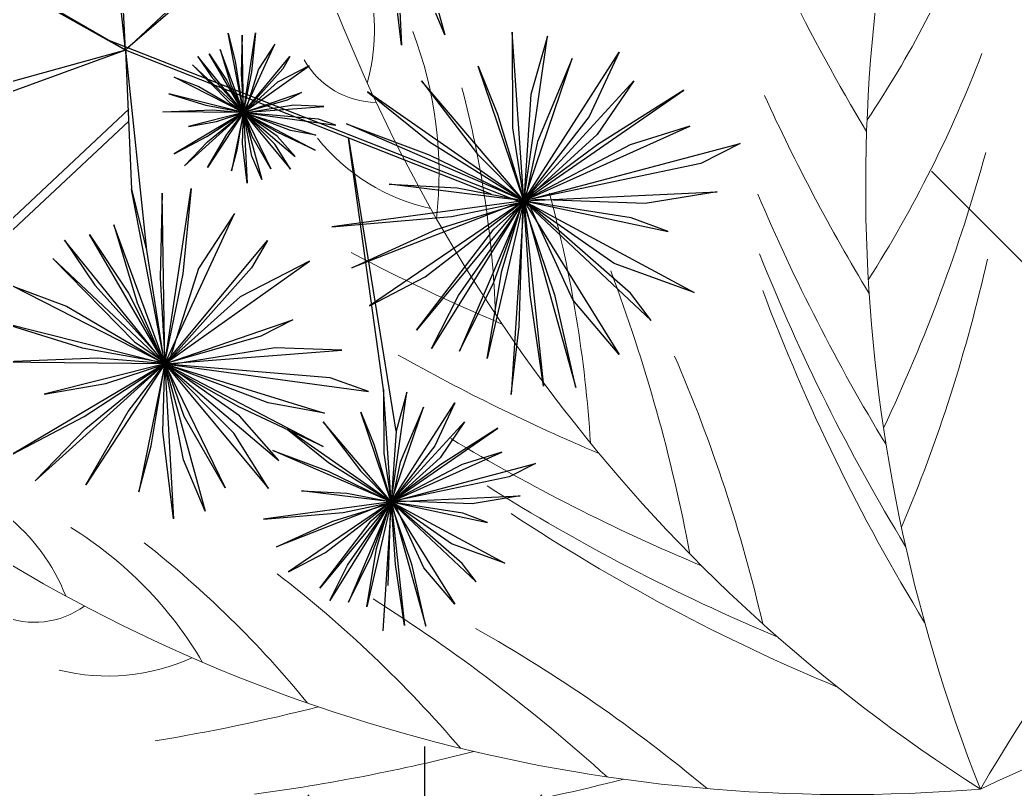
# Model space of a CAD drawing. Header units: inches. Extents: x 1559 to 2285, y -669 to 464.
# Drawn here: x 1974.92 to 1986.21, y 236.38 to 245.1 of the extents above; entities that cross this region are included whole.
import ezdxf

# ---------------------------------------------------------------- set-up
doc = ezdxf.new("R2010")
doc.units = ezdxf.units.IN
doc.header["$MEASUREMENT"] = 0

msp = doc.modelspace()

# ---------------------------------------------------------------- hatches: boundary and pattern name
at = {"true_color": 0x000000}
h = msp.add_hatch(dxfattribs=at)
h.set_pattern_fill('ANGLE', color=18, scale=150)
h.set_pattern_definition([(0, (-1655.02412111452, -1843.914797195747), (0, 41.25), [30, -11.25]), (90, (-1655.02412111452, -1843.914797195747), (-41.25, 2.525834023241416e-15), [30, -11.25])])
h.paths.add_polyline_path([(1933.362881141185, -160.3697992128091), (2052.362881141185, -160.3697992128091), (2052.362881141185, -154.3697992128091), (1968.362881141185, -154.3697992128091), (1968.362881141185, -103.3781863066815), (1962.362881141185, -103.3781863066815), (1962.362881141185, -154.3697992128091), (1939.362881141185, -154.3697992128091), (1939.362881141185, -103.3781863066815), (1968.362881141185, -103.3781863066815), (1968.362881141185, -100.3781863066815), (1969.23766337049, -100.3781863066815, 0.3899832787427712), (1933.362881141186, -67.37818630668153), (1933.362881141186, 63.63020078719092), (1927.362881141186, 63.63020078719094), (1927.362881141186, 8.630200787190915, -0.3856434331269968), (1866.658680298081, 63.63020078719092), (1860.362881141185, 63.63020078719094), (1860.362881141185, 37.63020078719089), (1860.362881141185, -32.36979921280908), (1718.362881141185, -32.36979921280908), (1718.362881141185, -52.29761831783071), (1680.362881141185, -52.29761831783073), (1680.362881141185, -85.36979921280908), (1678.362881141185, -85.36979921280907), (1678.362881141185, -149.3697992128091), (1680.362881141185, -149.3697992128091), (1680.362881141185, -221.800579831156, -0.3728246932726983), (1716.362881141185, -263.3697992128091), (1680.362881141185, -263.3697992128091), (1680.362881141185, -265.3697992128091), (1830.362881141185, -265.3697992128091, 0.3934264603515364), (1869.362881141185, -307.2625193441159), (1869.362881141185, -265.3697992128091), (1881.362881141185, -265.3697992128091), (1881.362881141185, -307.2625193441159, 0.3934264603515364), (1920.362881141185, -265.3697992128091), (1933.362881141185, -265.3697992128091), (2052.362881141185, -265.3697992128091), (2052.362881141185, -262.3697992128091), (2022.362881141185, -262.3697992128091, -0.3659773818630436), (2052.362881141185, -226.8733205142114), (2052.362881141185, -224.976939490376), (2029.417564809624, -224.976939490376), (2029.417564809624, -181.4131369252664), (1933.362881141185, -181.4131369252664)])
h.paths.add_polyline_path([(1833.632715473581, -234.0367107187667), (1826.668792296578, -234.0367107187667), (1826.668792296578, -262.072468116284, -0.4142243799715586), (1824.937586565112, -263.8037377883315), (1819.743969366121, -263.8037377883315, -0.4142027448470122), (1818.012763634524, -262.0725959952778), (1818.01276363413, -262.0725320556846, -0.4142135623730951), (1816.281557901483, -263.8037377883315), (1789.447981754362, -263.8037377883315, -0.4142120619780711), (1787.71677602088, -262.0725409249418, -0.4142150629149533), (1785.985570288256, -263.8037555268459), (1759.151994141135, -263.8037555268459, -0.4142135625106859), (1757.420788407675, -262.0725497941989, -0.4142135623730951), (1755.689582675028, -263.8037555268459), (1728.856006527908, -263.8037555268459, -0.4142135623773987), (1727.124800795235, -262.0725497941989), (1727.124800794448, -262.0725320556674, -0.4142135623759922), (1725.393595061801, -263.8037377883314), (1720.199977864384, -263.8037377883314, -0.4142135623953105), (1718.468772131606, -262.0725320556845), (1718.468772131316, -234.0367107187667), (1712.248988074196, -234.0367107187667), (1712.248988074196, -216.3041604169202), (1683.047169659631, -216.3041604166148, -0.4142073167520004), (1681.705060827774, -214.962080203489), (1681.705060827774, -210.9357537073064, -0.4142198081550507), (1683.047169659631, -209.5936162554967, -0.4142073167520004), (1681.705060827774, -208.2515360423708), (1681.705060827774, -186.1906994427532, -0.4142198081550499), (1683.047169659631, -184.8485619909435, -0.4142073167520011), (1681.705060827774, -183.5064817778176), (1681.705060827774, -161.4456451769794, -0.4142089909240418), (1683.047120093056, -160.1035077266957), (1683.047169659631, -160.1035077263903, -0.4142073167520006), (1681.705060827774, -158.7614275132645), (1681.705060827774, -154.7351010170819, -0.4142198080217719), (1683.047169659631, -153.3929635658829), (1712.248988074196, -153.3929635655809), (1712.248988074196, -144.0272520969083), (1833.632715473581, -144.0272520969083)], flags=16)
h.paths.add_polyline_path([(1899.249142759642, -134.659146953751, -0.4142198080217726), (1900.591251591499, -133.317009502552), (1900.591219982843, -133.3170095015691, -0.4142004186558744), (1899.249142759642, -131.9749292891508), (1899.249142759642, -109.9140926891978, -0.4142198080217727), (1900.591251591499, -108.5719552379988), (1901.93336042398, -108.5719552373881, -0.4142135623759933), (1900.591251591805, -107.2298464052257), (1900.591251591805, -103.2035199091449, -0.4142135623953081), (1901.933360423967, -101.8614110768807), (1931.45975473153, -101.8614110768807, -0.4142073168267023), (1932.801863563402, -103.2034912903349), (1932.801863563402, -107.2298177865175, -0.4142198080833843), (1931.459754731544, -108.5719552379988, -0.4142073166788072), (1932.801863563402, -109.9140354507893), (1932.801863563402, -131.9748720507422, -0.4142198081550499), (1931.459754731544, -133.317009502552, -0.4142073167520011), (1932.801863563402, -134.6590897156778), (1932.801863563402, -156.7199263165161, -0.4142089909266808), (1931.459804298108, -158.0620637667998), (1931.459754731544, -158.0620637671051, -0.4142073167520006), (1932.801863563402, -159.404143980231), (1932.801863563402, -163.4304704764135, -0.4142198080217722), (1931.459754731544, -164.7726079276126), (1901.933360423981, -164.7726079276126, -0.4142135623761251), (1900.591251591805, -163.4304990954501), (1900.591251591805, -159.4041725993693, -0.4142135623953082), (1901.933360423967, -158.0620637671051), (1900.591301157757, -158.0620637667998, -0.4142181336944553), (1899.249142759642, -156.7199835549246)], flags=16)
h.paths.add_polyline_path([(1809.977211723301, -167.6827558471887), (1809.977211723301, -210.3812069684864), (1735.904491824476, -210.3812069684864), (1735.904491824476, -167.6827558471887)], flags=0)
h.paths.add_polyline_path([(1801.37524208616, -176.2847254843291), (1801.37524208616, -201.7792373313459), (1744.506461461617, -201.7792373313459), (1744.506461461617, -176.2847254843291)], flags=0)
h.paths.add_polyline_path([(1810.146812920405, -125.4191026335965), (1805.978378249924, -125.4191026335965), (1805.978378249924, -126.252789567723), (1795.55729157357, -126.252789567723), (1795.55729157357, -125.4191026335965), (1791.388856902938, -125.4191026335965), (1791.388856902938, -122.9180418312928), (1795.55729157357, -122.9180418312928), (1795.55729157357, -121.2506679630398), (1791.388856902938, -121.2506679630397), (1791.388856902938, -102.4927119456482), (1786.478719704571, -102.4927119456482), (1786.478719704571, -121.2506679630398), (1782.31028503409, -121.2506679630398), (1782.31028503409, -122.9180418312928), (1786.478719704571, -122.9180418312928), (1786.478719704571, -125.4191026335965), (1782.31028503409, -125.4191026335965), (1782.31028503409, -126.252789567723), (1771.889198357736, -126.252789567723), (1771.889198357736, -125.4191026335965), (1767.629131099701, -125.4191026335965), (1767.62642787471, -122.9180418312928), (1771.889198357736, -122.9180418312928), (1771.889198357736, -121.2506679630398), (1767.62642787471, -121.2506679630398), (1767.629131099701, -102.4927119456482), (1762.373040517853, -102.4927119456482), (1762.373040517853, -121.2506679630398), (1758.204605847372, -121.2506679630398), (1758.204605847372, -122.9180418312928), (1762.373040517853, -122.9180418312928), (1762.373040517853, -125.4191026335965), (1758.204605847372, -125.4191026335965), (1758.204605847372, -126.252789567723), (1747.783519171018, -126.252789567723), (1747.783519171018, -125.4191026335965), (1743.615084500538, -125.4191026335965), (1743.615084500538, -122.9180418312928), (1747.783519171018, -122.9180418312928), (1747.783519171018, -121.2506679630397), (1743.615084500538, -121.2506679630398), (1743.615084500538, -102.4927119456482), (1740.027217953311, -102.4927119456482), (1740.027217953311, -93.11373393691446), (1721.269261935843, -93.11373393691446), (1721.269261935843, -88.94529926635772), (1719.60188806759, -88.94529926635772), (1719.60188806759, -93.11373393691446), (1717.100827265363, -93.11373393691446), (1717.100827265363, -88.94529926635772), (1716.267140331236, -88.94529926635772), (1716.267140331236, -78.52421259000376), (1717.100827265363, -78.52421259000376), (1717.100827265363, -74.35577791944704), (1719.60188806759, -74.35577791944704), (1719.60188806759, -78.52421259000377), (1721.269261935843, -78.52421259000377), (1721.269261935843, -74.35577791944704), (1740.027217953311, -74.35577791944702), (1740.027217953311, -64.97679991071332), (1743.615084500538, -64.97679991071332), (1743.615084500538, -46.21884389332176), (1747.783519171018, -46.21884389332175), (1747.783519171018, -44.5514700250687), (1743.615084500538, -44.5514700250687), (1743.615084500538, -42.05040922276498), (1747.783519171018, -42.05040922276498), (1747.783519171018, -41.21672228863849), (1758.204605847372, -41.21672228863848), (1758.204605847372, -42.050409222765), (1762.373040517853, -42.050409222765), (1762.373040517853, -44.55147002506871), (1758.204605847372, -44.5514700250687), (1758.204605847372, -46.21884389332173), (1762.373040517853, -46.21884389332175), (1762.373040517853, -64.97679991071334), (1767.62642787471, -64.97679991071334), (1767.629131099701, -46.21884389332173), (1771.889198357736, -46.21884389332173), (1771.889198357736, -44.5514700250687), (1767.62642787471, -44.5514700250687), (1767.629131099701, -42.050409222765), (1771.889198357736, -42.050409222765), (1771.889198357736, -41.21672228863848), (1782.31028503409, -41.21672228863851), (1782.31028503409, -42.05040922276498), (1786.478719704571, -42.050409222765), (1786.478719704571, -44.55147002506871), (1782.31028503409, -44.55147002506871), (1782.31028503409, -46.21884389332175), (1786.478719704571, -46.21884389332176), (1786.478719704571, -64.97679991071334), (1791.388856902938, -64.97679991071332), (1791.388856902938, -46.21884389332176), (1795.55729157357, -46.21884389332178), (1795.55729157357, -44.5514700250687), (1791.388856902938, -44.55147002506872), (1791.388856902938, -42.050409222765), (1795.55729157357, -42.050409222765), (1795.55729157357, -41.21672228863848), (1805.978378249924, -41.21672228863848), (1805.978378249924, -42.050409222765), (1810.146812920405, -42.05040922276498), (1810.146812920405, -44.5514700250687), (1805.978378249924, -44.5514700250687), (1805.978378249924, -46.21884389332176), (1810.146812920405, -46.21884389332173), (1810.146812920405, -64.97679991071335), (1815.059042023029, -64.97679991071334), (1815.059042023029, -74.35577791944704), (1833.816998040496, -74.35577791944705), (1833.816998040496, -78.52421259000376), (1835.484371908598, -78.52421259000377), (1835.484371908598, -74.35577791944704), (1837.985432710977, -74.35577791944704), (1837.985432710977, -78.52421259000377), (1838.819119645104, -78.52421259000378), (1838.819119645104, -88.94529926635772), (1837.985432710977, -88.94529926635772), (1837.985432710977, -93.11373393691446), (1835.484371908598, -93.11373393691446), (1835.484371908598, -88.94529926635772), (1833.816998040496, -88.94529926635772), (1833.816998040496, -93.11373393691447), (1815.059042023029, -93.11373393691444), (1815.059042023029, -102.4927119456482), (1810.146812920405, -102.4927119456482), (1810.146812920405, -121.2506679630398), (1805.978378249924, -121.2506679630398), (1805.978378249924, -122.9180418312928), (1810.146812920405, -122.9180418312928)], flags=16)
h.paths.add_polyline_path([(1793.761158327143, -183.8988092433465), (1793.761158327143, -194.1651535723286), (1752.120545220634, -194.1651535723286), (1752.120545220634, -183.8988092433465)], flags=0)
h.paths.add_polyline_path([(1785.985570288256, -220.5236122110619), (1759.151994141135, -220.5236122110619, 0.4142135623773939), (1757.420788408463, -222.2548179437088), (1757.420788408463, -253.9935897084953, -0.4142073186708097), (1759.151957236356, -252.2623839762589), (1785.985533383502, -252.2623839762589, -0.414219806100049), (1787.716776020902, -253.9935897085124), (1787.716776020902, -222.2548179437303, 0.4142135623767316)], flags=0)
h.paths.add_polyline_path([(1924.637788325548, -250.437667186663), (1944.120143585722, -250.437667186663), (1944.120143585722, -264.0986732663878), (1924.637788325548, -264.0986732663878)], flags=16)
h.paths.add_polyline_path([(1937.789094271733, -256.7217799199861, -1), (1929.669167954113, -256.7217799199861, -1)], flags=0)
h.paths.add_polyline_path([(1949.822223385298, -238.0065871095616), (1978.915124594467, -238.0065871095616), (1978.915124594467, -264.4401151906059), (1949.822223385287, -264.4401151905767)], flags=16)
h.paths.add_polyline_path([(1980.507722272538, -242.2426448664337), (2017.353727980168, -242.2426448664337), (2017.353727980168, -264.4401151906059), (1980.507722272538, -264.4401151906059)], flags=16)
h.paths.add_polyline_path([(1982.507722272538, -244.2426448664337), (2015.353727980168, -244.2426448664337), (2015.353727980168, -262.4401151906059), (1982.507722272538, -262.4401151906059)], flags=0)
h.paths.add_polyline_path([(1715.257781631534, -186.190642204687), (1715.257781631534, -208.2514788042557, -0.4142198080309196), (1713.915672799676, -209.5936162554967), (1688.415604988282, -209.5936162557489), (1688.415604988282, -184.8485619912489), (1713.915672799676, -184.8485619915542, -0.4142073167535255)], flags=0)
h.paths.add_polyline_path([(2100.362881141185, 63.63020078719089), (1997.362881141186, 63.63020078719097), (1997.362881141186, 65.63020078719092), (1946.362881141185, 65.63020078719092), (1946.362881141185, 63.63020078719092), (1939.362881141185, 63.63020078719094), (1939.362881141185, 60.42343894398437), (1960.84480063909, 60.42343894398437), (1960.84480063909, -61.83922265318323), (1939.362881141185, -61.83922265318327), (1939.362881141185, -67.8817076080838, -0.3425020075252717), (1969.23766337049, -100.3781863066815), (1971.362881141185, -100.3781863066815), (1971.362881141185, -130.2278094198801, 0.3567614236843903), (1998.21334599887, -103.3697992128091), (2058.362881141185, -103.3697992128091), (2059.362881141185, -103.3697992128091), (2059.362881141185, -105.3697992128091), (2079.353137630445, -105.3697992128091), (2099.362881141185, -105.3697992128091), (2099.362881141185, -103.3697992128091), (2100.362881141185, -103.3697992128091), (2100.362881141185, -93.70672100601665), (2073.270251478315, -93.7038378149412), (2073.273193750878, -66.0560378852723), (2064.857254382186, -66.05514226297977), (2064.857254382186, -79.9296702664301), (1970.778765064785, -79.92967026643008), (1970.778765064785, 21.40352907693568), (2064.857254382186, 21.40352907693568), (2064.857254382186, 8.593918439397243), (2073.282020567762, 8.593021877801533), (2073.284962839923, 36.24082180747038), (2100.362881141185, 36.23794018197447)])
h.paths.add_polyline_path([(2093.766377404738, 48.20942247166749, -1), (2079.50507173328, 48.20942247166749, -1)], flags=16)
h.paths.add_polyline_path([(2100.362881141185, -109.3697992128091), (2099.362881141185, -109.3697992128091), (2099.362881141185, -107.3697992128091), (2099.158650396052, -107.3697992128091), (2059.362881141185, -107.3697992128091), (2059.362881141185, -109.3697992128091), (2058.362881141185, -109.3697992128091), (2058.362881141185, -115.3697992128091), (2056.362881141185, -115.3697992128091), (2056.362881141185, -148.3697992128091), (2058.362881141185, -148.3697992128091), (2058.362881141185, -226.3697992128091, 0.4142135623730951), (2022.362881141185, -262.3697992128091), (2052.362881141185, -262.3697992128091), (2058.362881141185, -262.3697992128091), (2058.362881141185, -265.3697992128091), (2059.362881141185, -265.3697992128091), (2059.362881141185, -267.3697992128091), (2099.362881141185, -267.3697992128091), (2099.362881141185, -265.3697992128091), (2100.362881141185, -265.3697992128091)])
h.paths.add_polyline_path([(1872.362881141185, -307.3697992128091, -0.4142135623731062), (1830.362881141185, -265.3697992128075), (1830.362881141185, -271.3697992128091), (1825.479953740808, -271.3697992128091), (1825.479953740808, -296.1811279644018), (1800.298339692588, -296.1811279644018), (1800.298339692588, -308.8284743566737), (1816.150131699688, -308.8284743566737), (1816.150131699688, -413.1801133976678), (1702.220218928415, -413.1801133976678), (1702.220218928415, -308.8284743566737), (1716.608412367197, -308.8284743566737), (1716.608412367197, -296.1811279644018), (1691.465376737888, -296.1811279644018), (1691.465376737888, -271.3697992128091), (1680.362881141185, -271.3697992128091), (1680.362881141185, -331.3697992128091), (1678.362881141185, -331.3697992128091), (1678.362881141185, -395.3697992128091), (1680.362881141185, -395.3697992128092), (1680.362881141185, -481.3697992128091), (1686.362881141185, -481.3697992128091), (1686.362881141185, -457.1168234893266), (1746.165952347736, -457.1168234893266), (1746.165952347736, -481.3697992128093), (1799.362881141186, -481.3697992128093), (1799.362881141185, -490.3698794106449), (1756.331278985179, -490.3698794106449, 0.4012768325159566), (1799.362881141186, -529.3544354727711), (1799.362881141186, -567.3697992128089), (1801.362881141186, -567.3697992128091), (1801.362881141186, -569.369799212809), (1834.362881141185, -569.3697992128092), (1834.362881141185, -567.3697992128091), (1836.362881141185, -567.369799212809), (1836.362881141185, -481.3697992128085), (1836.387340191519, -481.2762224308369), (1836.387340191519, -343.6390163322467), (1872.362881141185, -343.6390163322467)])
h.paths.add_polyline_path([(1779.114247243981, -459.3730904204621), (1774.349900224975, -475.8020019517706, -0.571428571423007), (1749.881308583253, -468.7061659662743), (1754.645655602293, -452.2772544348438, -0.7999999998004025), (1757.267290420859, -453.0375225763169, -0.4142135623121471), (1758.620051604827, -452.2929759055531), (1775.748040043752, -457.2600536395611, -0.4142207438337236), (1776.49261242445, -458.6128222809417, -0.8000000003121504)], flags=16)
h.paths.add_polyline_path([(1771.947059591183, -474.2872651933083, -0.5330324225951758), (1752.721737586967, -468.7119654908074), (1753.259154330059, -466.858789789453, 0.5330324225962454), (1772.484476334346, -472.4340894917889)], flags=0)
h.paths.add_polyline_path([(1793.468907163508, -469.2092686306751, -1), (1781.673334392253, -469.2092686306751, -1)], flags=16)
h.paths.add_polyline_path([(1789.919408399015, -469.2092686306751, -1), (1785.222833156746, -469.2092686306751, -1)], flags=0)
h.paths.add_polyline_path([(2100.362881141185, -271.3697992128091), (2099.362881141185, -271.3697992128091), (2099.362881141185, -269.3697992128091), (2059.362881141185, -269.3697992128091), (2059.362881141185, -271.3697992128091), (2061.408882795542, -271.3697992128091), (2061.408882795542, -309.8220214591456), (1983.961197735669, -309.8220214591456), (1983.961197735669, -288.95915838156), (1920.362881141185, -288.95915838156), (1920.362881141185, -271.3697992128091), (1920.362881141185, -270.3697992128091), (1920.064200065171, -270.3697992128091, -0.3593658378953171), (1881.362881141185, -307.2625193441159, -0.01787426565253887), (1878.362881141185, -307.3697992128091), (1878.362881141185, -312.7742566919042), (1900.909313579614, -312.7742566919042), (1900.909313579614, -343.6390163322467), (1914.338422090852, -343.6390163322467), (1914.338422090852, -481.3697992128094), (1914.362881141185, -481.3697992128094), (1914.362881141186, -567.3697992128091), (1916.362881141186, -567.3697992128091), (1916.362881141186, -569.3697992128091), (1943.362881141186, -569.3697992128091), (1943.362881141186, -567.3697992128092), (1945.362881141186, -567.3697992128091), (1945.362881141185, -550.3697992128091), (1945.362881141185, -529.3543552749352, 0.4012768325159522), (1988.394483297192, -490.3697992128091), (1945.362881141185, -490.3697992128091), (1945.362881141185, -481.3697992128091), (2100.362881141185, -481.3697992128091)])
h.paths.add_polyline_path([(1946.049975272555, -335.6578025892854), (2053.938147280868, -335.6578025892854), (2053.938147280868, -349.8504910190269), (2068.233087876769, -349.8504910190269), (2068.233087876769, -319.2172317893479), (2098.866347106448, -319.2172317893479), (2098.866347106448, -349.8504910190269), (2098.866347106448, -441.7502687080639), (2098.866347106448, -472.3835279377429), (2068.233087876769, -472.3835279377429), (2068.233087876769, -441.7502687080639), (2053.938147280868, -441.7502687080639), (2053.938147280868, -456.8264417213863), (1946.04997527256, -456.8264417213864)], flags=16)
h.paths.add_polyline_path([(1949.04997527256, -338.6578025892854), (2050.938147280868, -338.6578025892854), (2050.938147280868, -351.0758213884636), (2097.641016737011, -351.0758213884636), (2097.641016737011, -440.5249383390728), (2050.938147280868, -440.5249383390728), (2050.938147280868, -453.8264417213863), (1949.04997527256, -453.8264417213863)], flags=0)
h.paths.add_polyline_path([(1977.558640556723, -361.9165221145209), (2063.29160122759, -361.9165221145209), (2063.29160122759, -368.349506552504), (1998.356045920079, -368.349506552504), (1998.356045920079, -437.4141946775639, 0.08670976453329374), (2005.948874875715, -440.4297539215002, -0.2238549086096313), (1977.870376069674, -424.5859196926127), (1987.295252819138, -420.6011603854732, 0.1277774427147852), (1991.923061481651, -431.6021637455236), (1991.923061481651, -368.3495065525038), (1977.558640556723, -368.3495065525038)], flags=0)
h.paths.add_polyline_path([(1996.211717773788, -364.0608502603667), (1996.211717773788, -366.2051784066582), (1994.067389627496, -366.2051784066582), (1994.067389627496, -364.0608502603667)], flags=0)
edge = h.paths.add_edge_path(flags=0)
edge.add_ellipse((2084.224836506307, -335.6824251949608), major_axis=(-8.274923913768816, 9.00561493013113e-12), ratio=0.9754478353383562, start_angle=270.0000000000608, end_angle=360.0000000000639, ccw=False)
edge.add_ellipse((2084.224836506307, -335.6824251949608), major_axis=(-8.274923913768816, 9.00561493013113e-12), ratio=0.9754478353383562, start_angle=180.0000000000639, end_angle=270.0000000000608, ccw=False)
edge.add_ellipse((2084.224836506307, -335.6824251949608), major_axis=(-8.274923913768816, 9.00561493013113e-12), ratio=0.9754478353383562, start_angle=90.00000000006082, end_angle=180.0000000000639, ccw=False)
edge.add_ellipse((2084.224836506307, -335.6824251949608), major_axis=(-8.274923913768816, 9.00561493013113e-12), ratio=0.9754478353383562, start_angle=6.389200279954821e-11, end_angle=90.00000000006082, ccw=False)
h.paths.add_polyline_path([(2074.019971161584, -292.2579689311424, -1), (2094.121804087308, -292.2579689311424, -1)], flags=16)
h.paths.add_polyline_path([(2082.457830141058, -361.7032764344017), (2091.142436501947, -361.7032764344017, -0.4142135623767026), (2096.043757978756, -366.6045979111504), (2096.043757978756, -386.042556486478, -0.4142135623747054), (2091.142436502008, -390.9438779632537), (2082.457830141118, -390.9438779632537, -0.4142135623767026), (2077.556508664309, -386.042556486505), (2077.556508664309, -366.6045979111773, -0.4142135623747054)], flags=0)
h.paths.add_polyline_path([(2076.019971161584, -292.2579689311424, -1), (2092.121804087309, -292.2579689311424, -1)], flags=0)
h.paths.add_polyline_path([(2082.457830141058, -362.9286068035889), (2091.142436501879, -362.9286068035889, -0.4142135623833196), (2094.818427609569, -366.6045979111503), (2094.818427609569, -386.0425564864477, -0.4142109823334528), (2091.142468883188, -389.7185475939239), (2082.457862522192, -389.7185475939239, -0.4142135649399584), (2078.781839033639, -386.0425888354237), (2078.781839033639, -366.6046302599762, -0.4142161398440656)], flags=0)
h.paths.add_polyline_path([(2082.457830141058, -406.5316179154058), (2091.142436501947, -406.5316179154058, -0.4142135623767026), (2096.043757978756, -411.4329393921545), (2096.043757978756, -430.8708979674822, -0.4142135623747054), (2091.142436502008, -435.7722194442578), (2082.457830141118, -435.7722194442578, -0.4142135623767026), (2077.556508664309, -430.8708979675091), (2077.556508664309, -411.4329393921815, -0.4142135623747035)], flags=0)
h.paths.add_polyline_path([(2082.457797753438, -407.7569482847357), (2091.142404114434, -407.7569482847357, -0.414216142931391), (2094.818427609569, -411.4329393921545), (2094.818427609569, -430.8708979674518, -0.4142135623776604), (2091.142436502008, -434.5468890750706), (2082.457830141186, -434.5468890750706, -0.4142109849170489), (2078.781839033639, -430.870930316335), (2078.781839033639, -411.4329717409803, -0.4142135592820865)], flags=0)
edge = h.paths.add_edge_path(flags=0)
edge.add_ellipse((2084.224836506307, -455.9183345325757), major_axis=(8.274923913768362, 1.334923375744854e-11), ratio=0.9754478353384098, start_angle=89.99999999990979, end_angle=179.9999999999052, ccw=False)
edge.add_ellipse((2084.224836506307, -455.9183345325757), major_axis=(8.274923913768362, 1.334923375744854e-11), ratio=0.9754478353384098, start_angle=-9.481482265982777e-11, end_angle=89.99999999990979, ccw=False)
edge.add_ellipse((2084.224836506307, -455.9183345325757), major_axis=(8.274923913768362, 1.334923375744854e-11), ratio=0.9754478353384098, start_angle=269.99999999990985, end_angle=359.99999999990524, ccw=False)
edge.add_ellipse((2084.224836506307, -455.9183345325757), major_axis=(8.274923913768362, 1.334923375744854e-11), ratio=0.9754478353384098, start_angle=179.9999999999052, end_angle=269.99999999990985, ccw=False)
h.paths.add_polyline_path([(2058.362881141185, 249.6302007871909), (2052.362881141185, 249.630200787191), (2052.362881141185, 210.6242133978385, -0.3934677217301042), (2010.469732674076, 249.6302007871909), (2004.362881141185, 249.6302007871909), (2004.362881141185, 111.6302007871909), (1998.362881141187, 111.6302007871909, -0.4142135623730979), (2040.362881141186, 69.63020078719012), (2040.362881141186, 93.63020078719086), (2058.362881141185, 93.63020078719092)])
at = {"true_color": 0x136734}
h = msp.add_hatch(dxfattribs=at)
h.set_pattern_fill('GRASS', color=116, scale=10)
h.set_pattern_definition([(90, (-1655.02412111452, -1843.914797195747), (-7.071067809999999, 7.071067809999999), [1.875, -12.26713563]), (45, (-1655.02412111452, -1843.914797195747), (-7.071067811865476, 7.071067811865476), [1.875, -8.125]), (135, (-1655.02412111452, -1843.914797195747), (-7.071067811865476, -7.071067811865475), [1.875, -8.125])])
h.paths.add_polyline_path([(1868.362881141186, 249.6302007871909), (1746.362881141185, 249.6302007871909), (1746.362881141185, 243.6302007871909), (1746.362881141185, 240.6302007871908), (1746.362881141185, 201.6302007871909), (1746.362881141185, 195.6302007871909), (1755.450964782813, 195.6302007871909), (1755.450964782813, 193.6302007871909), (1819.450964782813, 193.6302007871909), (1819.450964782813, 195.6302007871909), (1860.362881141185, 195.6302007871909), (1860.362881141185, 186.6302007871909), (1868.362881141186, 186.6302007871909)])
h.paths.add_polyline_path([(1868.362881141185, 147.630200787191), (1860.362881141185, 147.630200787191), (1860.362881141185, 85.63020078719092), (1868.362881141185, 85.63020078719094)])
h.paths.add_polyline_path([(1998.362881141185, 249.6302007871908), (1992.362881141185, 249.6302007871908), (1933.362881141185, 249.6302007871906), (1933.362881141185, 85.63020078719092), (1933.362881141185, 69.63020078719092), (1946.362881141185, 69.63020078719092), (1946.362881141185, 67.63020078719092), (1997.362881141186, 67.63020078719092), (1997.362881141186, 69.63020078719092), (1998.362881141186, 69.63020078719092), (1998.362881141185, 111.6302007871909)])

# ---------------------------------------------------------------- linework, layer by layer
at = {"color": 14, "true_color": 0xa30000}
for p, q in [((1976.115551313002, 244.7555412835525), (1975.920780966189, 248.5457932290122)), ((1976.115551313002, 244.7555412835525), (1975.801179559573, 247.7079472027372)), ((1979.115878536211, 247.2087660097082), (1979.738111856583, 244.9303859168307)), ((1979.115878536211, 247.2087660097082), (1979.247593086472, 244.8128069238659)), ((1978.492100521431, 246.8020285370738), (1976.143027804605, 244.7812460482458)), ((1977.868322506129, 246.3952910640666), (1976.115551313002, 244.7555412835525)), ((1976.115551313002, 244.7555412835525), (1973.571998178792, 246.1846871470134)), ((1979.247593086472, 244.8128069238659), (1979.084740229099, 246.160686310844)), ((1976.115551313002, 244.7555412835525), (1974.387653994413, 245.7583710920618)), ((1979.738111856583, 244.9303859168307), (1979.403529035754, 245.724990645445)), ((1980.59560305313, 243.0307750477768), (1975.899193162027, 244.8771064092527)), ((1977.281094431809, 244.9463088525515), (1977.358228140969, 244.6319704186542)), ((1977.453018296805, 244.0465846656787), (1977.281094431809, 244.9463088525515)), ((1977.438060177534, 244.9267123537233), (1977.427578088068, 244.4899783937689)), ((1977.453018296805, 244.0465846656787), (1977.438060177534, 244.9267123537233)), ((1977.453018296805, 244.0465846656787), (1977.588298966162, 244.9510518995016)), ((1977.588298966162, 244.9510518995016), (1977.54547185754, 244.5107573947362)), ((1980.500201110342, 244.9603488724596), (1980.504330035874, 243.8742112730894)), ((1980.632785990596, 243.0452715386816), (1980.500201110342, 244.9603488724596)), ((1980.632785990596, 243.0452715386816), (1980.901238871874, 244.9155588824334)), ((1980.901238871874, 244.9155588824334), (1980.714277415217, 244.2516428406681)), ((1976.115551313002, 244.7555412835525), (1973.225236744774, 243.7035525041377)), ((1976.115551313002, 244.7555412835525), (1973.718220481528, 244.0959919197725)), ((1976.115551313002, 244.7555412835525), (1976.354287433589, 242.4853872348504)), ((1976.115551313002, 244.7555412835525), (1976.184593273429, 243.1769317894191)), ((1980.261741081443, 243.1204303420801), (1976.115551313002, 244.7555412835525)), ((1977.189530536992, 244.7634064488546), (1977.309682689173, 244.3618390361921)), ((1977.453018296805, 244.0465846656787), (1977.189530536992, 244.7634064488546)), ((1977.453018296805, 244.0465846656787), (1977.810856267771, 244.822196819322)), ((1977.810856267771, 244.822196819322), (1977.62522405229, 244.5384636033361)), ((1976.934460385473, 244.6850195795591), (1977.091230600227, 244.4518831216722)), ((1977.453018296805, 244.0465846656787), (1976.934460385473, 244.6850195795591)), ((1977.064578099473, 244.7140524978772), (1977.264604653263, 244.4103242457593)), ((1977.453018296805, 244.0465846656787), (1977.064578099473, 244.7140524978772)), ((1977.453018296805, 244.0465846656787), (1977.981023612882, 244.6817945737336)), ((1977.981023612882, 244.6817945737336), (1977.899156424796, 244.5419263331741)), ((1980.632785990596, 243.0452715386816), (1981.714956513343, 244.7326347281526)), ((1980.632785990596, 243.0452715386816), (1981.18132781356, 244.6590796926082)), ((1981.18132781356, 244.6590796926082), (1980.787281390118, 243.720352760886)), ((1981.714956513343, 244.7326347281526), (1981.374264864789, 244.0029400407275)), ((1976.874829957047, 244.5890533695554), (1977.295813025639, 244.1609718642646)), ((1977.453018296805, 244.0465846656787), (1976.874829957047, 244.5890533695554)), ((1977.358228140969, 244.6319704186542), (1977.449616702621, 244.0497761143145)), ((1977.453018296805, 244.0465846656787), (1978.198718087323, 244.5760123368314)), ((1977.62522405229, 244.5384636033361), (1977.465491412228, 244.0340486763616)), ((1977.899156424796, 244.5419263331741), (1977.466134986374, 244.0558971779011)), ((1978.198718087323, 244.5760123368314), (1977.840208725351, 244.39300797463)), ((1980.117706483024, 244.5752283535191), (1980.336256862605, 244.0288834984154)), ((1980.632785990596, 243.0452715386816), (1980.117706483024, 244.5752283535191)), ((1976.66893258586, 244.4479248421616), (1976.94559587426, 244.3445227650583)), ((1977.453018296805, 244.0465846656787), (1976.66893258586, 244.4479248421616)), ((1977.091230600227, 244.4518831216722), (1977.450421869626, 244.0536482786753)), ((1977.264604653263, 244.4103242457593), (1977.444159603232, 244.0574912571122)), ((1977.427578088068, 244.4899783937689), (1977.452711138372, 244.064657702632)), ((1977.54547185754, 244.5107573947362), (1977.448382135155, 244.0438389010893)), ((1976.94559587426, 244.3445227650583), (1977.453018270857, 244.0465846789625)), ((1977.309682689173, 244.3618390361921), (1977.448961283285, 244.0466241081076)), ((1977.840208725351, 244.39300797463), (1977.457530127758, 244.0481425818346)), ((1979.4746752824, 244.4072856177652), (1980.108795719097, 243.5749638226046)), ((1980.632785990596, 243.0452715386816), (1979.4746752824, 244.4072856177652)), ((1980.632785990596, 243.0452715386816), (1981.882233628039, 244.4059199777302)), ((1980.632785990596, 243.0452715386816), (1982.44873209353, 244.3027646526361)), ((1981.882233628039, 244.4059199777302), (1981.467401337665, 243.7983945821922)), ((1982.44873209353, 244.3027646526361), (1981.474840459727, 243.6844896158713)), ((1976.607447872064, 244.2604261496723), (1977.02534806901, 244.1298029258222)), ((1977.453018296805, 244.0465846656787), (1976.607447872064, 244.2604261496723)), ((1977.453018296805, 244.0465846656787), (1978.112646100648, 244.2743513577662)), ((1977.94770024717, 244.1886771988817), (1977.457530127758, 244.0481425818346)), ((1978.112646100648, 244.2743513577662), (1977.94770024717, 244.1886771988817)), ((1978.860604329368, 244.2819618184679), (1979.563629594624, 243.7163943769871)), ((1980.632785990596, 243.0452715386816), (1978.860604329368, 244.2819618184679)), ((1980.714277415217, 244.2516428406681), (1980.632785990596, 243.0452715386816)), ((1976.153536318866, 244.0842036503269), (1973.080411676919, 241.2081261406528)), ((1976.538533309054, 244.0554753202543), (1977.105100263761, 244.0778541124297)), ((1977.02534806901, 244.1298029258222), (1977.448382583369, 244.0536115076506)), ((1977.105100263761, 244.0778541124297), (1977.447563539185, 244.0497874786954)), ((1977.295813025639, 244.1609718642646), (1977.446153544674, 244.0583805643982)), ((1977.453018296805, 244.0465846656787), (1978.364782975384, 244.117626959073)), ((1978.021487117885, 244.1301280483623), (1977.465312690808, 244.0401587965256)), ((1978.364782975384, 244.117626959073), (1978.021487117885, 244.1301280483623)), ((1977.453018296805, 244.0465846656787), (1976.538533309054, 244.0554753202543)), ((1977.453018296805, 244.0465846656787), (1976.666139058993, 243.580555802132)), ((1977.453018296805, 244.0465846656787), (1976.784035150717, 243.4438983733122)), ((1977.453018296805, 244.0465846656787), (1976.830991112374, 243.889738040842)), ((1977.037166286778, 243.7754263504679), (1977.453018296976, 244.0465846658045)), ((1977.453018296805, 244.0465846656787), (1977.044392785579, 243.4237372799703)), ((1977.045556194851, 243.7139825605684), (1977.45301829676, 244.0465846656248)), ((1977.149021408097, 243.9457949306986), (1977.457935767362, 244.0469678219828)), ((1977.263672622301, 243.8005630422368), (1977.453018296805, 244.0465846656877)), ((1977.453018296805, 244.0465846656787), (1977.318921527546, 243.3874476615435)), ((1977.381119929386, 243.6246088218249), (1977.453018296805, 244.0465846656787)), ((1977.442638861103, 243.6972247660603), (1977.453018296805, 244.0465846656787)), ((1977.985134651543, 243.8452499116063), (1977.453018290619, 244.0465846714828)), ((1977.808962876205, 243.688845868804), (1977.453018296589, 244.046584665481)), ((1977.548901796652, 243.551992877594), (1977.453018296805, 244.0465846656787)), ((1977.453018296805, 244.0465846656787), (1977.987443546428, 243.4047053756557)), ((1977.453018296805, 244.0465846656787), (1978.276169920791, 243.7926173686973)), ((1977.453018296805, 244.0465846656787), (1977.660429403597, 243.287124634721)), ((1977.453018296805, 244.0465846656787), (1978.268674112426, 243.620268610727)), ((1977.453018296805, 244.0465846656787), (1978.039764375385, 243.548413907709)), ((1977.453018296805, 244.0465846656787), (1977.496923146891, 243.2479316370691)), ((1977.453018296805, 244.0465846656787), (1977.76301472747, 243.4076087548854)), ((1977.453018296805, 244.0465846656787), (1978.501821983264, 243.903573573916)), ((1977.551697889537, 243.7754263504679), (1977.457530127758, 244.0481425818346)), ((1977.836927063891, 243.7782196075475), (1977.458670189741, 244.0448408849132)), ((1977.834130971006, 243.825698860014), (1977.461646295132, 244.0362218816539)), ((1978.304852230312, 243.9739573596366), (1977.481243981395, 244.0427359130305)), ((1978.501821983264, 243.903573573916), (1978.304852230312, 243.9739573596366)), ((1980.336256862605, 244.0288834984154), (1980.632785990596, 243.0452715386861)), ((1981.374264864789, 244.0029400407275), (1980.632785990021, 243.0452715390859)), ((1976.153536318866, 243.9497481211815), (1973.01778293502, 241.0208661147612)), ((1976.830991112374, 243.889738040842), (1977.149021408097, 243.9457949306986)), ((1978.276169920791, 243.7926173686973), (1977.985134651543, 243.8452499116063)), ((1978.620405839412, 243.921496570099), (1979.561893248058, 243.5675710280864)), ((1980.632785990596, 243.0452715386816), (1978.620405839412, 243.921496570099)), ((1980.504330035874, 243.8742112730894), (1980.632785990596, 243.0452715386816)), ((1980.632785990596, 243.0452715386816), (1982.517759955721, 243.894531415661)), ((1982.517759955721, 243.894531415661), (1981.840270225505, 243.6827656735386)), ((1976.666139058993, 243.580555802132), (1977.037166286778, 243.7754263504679)), ((1977.044392785579, 243.4237372799703), (1977.263672622301, 243.8005630422368)), ((1977.76301472747, 243.4076087548854), (1977.551697889537, 243.7754263504679)), ((1978.268674112426, 243.620268610727), (1977.834130971006, 243.825698860014)), ((1978.039764375385, 243.548413907709), (1977.836927063891, 243.7782196075475)), ((1979.041149871655, 240.9084550013397), (1978.643131531777, 243.758752833913)), ((1979.18386740824, 240.4359843134757), (1978.64695868544, 243.7572435395606)), ((1981.467401337665, 243.7983945821922), (1980.645728528438, 243.0511026951309)), ((1976.784035150717, 243.4438983733122), (1977.045556194851, 243.7139825605684)), ((1977.318921527546, 243.3874476615435), (1977.381119929386, 243.6246088218249)), ((1977.496923146891, 243.2479316370691), (1977.442638861103, 243.6972247660603)), ((1977.987443546428, 243.4047053756557), (1977.808962876205, 243.688845868804)), ((1979.563629594624, 243.7163943769871), (1980.632785990466, 243.0452715388028)), ((1980.632785990596, 243.0452715386816), (1983.088110622828, 243.6972861842735)), ((1981.840270225505, 243.6827656735386), (1980.632785977587, 243.0452715230213)), ((1980.787281390118, 243.720352760886), (1980.643993786662, 243.0429009814168)), ((1981.474840459727, 243.6844896158713), (1980.650257031616, 243.0725130786099)), ((1983.088110622828, 243.6972861842735), (1982.639914551638, 243.4711759979136)), ((1977.660429403597, 243.287124634721), (1977.548901796652, 243.551992877594)), ((1979.561893248058, 243.5675710280864), (1980.632785991041, 243.0452715384434)), ((1980.108795719097, 243.5749638226046), (1980.632785990601, 243.0452715386681)), ((1982.639914551638, 243.4711759979136), (1980.69886434209, 243.0628187307609)), ((1976.184593273429, 243.1769317894191), (1976.354287433589, 242.4853872348504)), ((1976.562825776431, 241.1975385783052), (1976.184593273429, 243.1769317894191)), ((1976.562825776431, 241.1975385783052), (1976.860443249023, 243.1873664927111)), ((1976.860443249023, 243.1873664927111), (1976.766223610043, 242.2187185822219)), ((1979.104817580589, 243.2341104799483), (1979.878871146639, 243.1950414930492)), ((1980.632785990596, 243.0452715386816), (1979.104817580589, 243.2341104799483)), ((1979.878871146639, 243.1950414930492), (1980.644611016237, 243.0458191911065)), ((1976.529917914029, 243.1338194919979), (1976.506857317206, 242.1730047800991)), ((1976.562825776431, 241.1975385783052), (1976.529917914029, 243.1338194919979)), ((1980.632785990596, 243.0452715386816), (1982.825303581575, 243.1468136078384)), ((1981.188959810921, 241.9249657679233), (1980.658769112895, 243.0788304430448)), ((1982.01143572065, 243.0151054247397), (1980.660157777129, 243.0642257538033)), ((1982.825303581575, 243.1468136078384), (1982.01143572065, 243.0151054247397)), ((1980.632785990596, 243.0452715386816), (1978.457524598557, 242.7525565666103)), ((1980.632785990596, 243.0452715386816), (1978.682505592071, 242.2849168172974)), ((1980.632785990596, 243.0452715386816), (1978.884609823917, 241.8566342159378)), ((1980.632785990596, 243.0452715386816), (1979.416872675476, 241.5816659417523)), ((1979.512796630529, 242.1850431510618), (1980.632785932744, 243.0452714993512)), ((1980.632785990596, 243.0452715386816), (1979.587381742901, 241.3708228856297)), ((1979.638973767749, 242.7200925472484), (1980.623832264226, 243.0271601902209)), ((1979.813483095337, 242.8674928974349), (1980.620746178166, 243.0360241447796)), ((1979.891513441203, 241.9726018130594), (1980.628699866363, 243.0276781504545)), ((1980.632785990596, 243.0452715386816), (1979.905885800758, 241.3403155583061)), ((1980.632785990596, 243.0452715386816), (1980.218122438019, 241.2598787179898)), ((1980.29207401036, 242.1230573760851), (1980.614927009579, 243.0166663873508)), ((1980.292357531373, 242.7261719739615), (1980.619939767002, 243.0151405165046)), ((1980.385033191268, 242.2519130206226), (1980.623135679235, 243.0439729404432)), ((1980.632785990596, 243.0452715386816), (1980.49049726663, 240.8514739766621)), ((1980.5808582118, 241.6229935667177), (1980.625632536655, 243.0366608629883)), ((1980.990798229084, 241.9672686718798), (1980.6209293813, 243.0504341108969)), ((1980.632785990596, 243.0452715386816), (1980.858501827398, 240.9447526317644)), ((1980.632785990596, 243.0452715386816), (1982.565920034234, 242.0058308487498)), ((1980.632785990596, 243.0452715386816), (1981.71530409488, 241.3043583939102)), ((1980.632785990596, 243.0452715386816), (1981.223531821743, 240.9313974786825)), ((1980.632785990596, 243.0452715386816), (1982.078877775274, 241.6892632426228)), ((1980.632785990596, 243.0452715386816), (1982.271361103122, 242.6986970546109)), ((1980.703857100272, 241.9817484957836), (1980.637420966536, 243.0021383020676)), ((1981.65776815001, 242.3352133258114), (1980.643993786662, 243.0429009814168)), ((1981.853093035176, 242.85375727762), (1980.643993786662, 243.0429009814168)), ((1981.842374530366, 241.9980587990576), (1980.666789378386, 243.0269880135552)), ((1976.562825776431, 241.1975385783052), (1977.350069312557, 242.9038853163231)), ((1977.350069312557, 242.9038853163231), (1976.941678438493, 242.2796722411505)), ((1978.457524598557, 242.7525565666103), (1979.813483095337, 242.8674928974349)), ((1982.271361103122, 242.6986970546109), (1981.853093035176, 242.85375727762)), ((1975.983152704834, 242.7745465012931), (1976.247487439638, 241.8910981934311)), ((1976.562825776431, 241.1975385783052), (1975.983152704834, 242.7745465012931)), ((1978.682505592071, 242.2849168172974), (1979.638973767749, 242.7200925472484)), ((1979.416872675476, 241.5816659417523), (1980.292357531373, 242.7261719739615)), ((1975.708257342294, 242.6659678091455), (1976.148315760631, 241.9977656544825)), ((1976.562825776431, 241.1975385783052), (1975.708257342294, 242.6659678091455)), ((1975.421998371492, 242.602095388842), (1975.766892843959, 242.0891951814945)), ((1976.562825776431, 241.1975385783052), (1975.421998371492, 242.602095388842)), ((1976.562825776431, 241.1975385783052), (1977.724437471804, 242.5950003760206)), ((1977.724437471804, 242.5950003760206), (1977.544329658016, 242.287290246787)), ((1975.290811428962, 242.3909697268305), (1976.216974179861, 241.4491904151815)), ((1976.562825776431, 241.1975385783052), (1975.290811428962, 242.3909697268305)), ((1976.354287433589, 242.4853872348504), (1976.555342269228, 241.2045597653013)), ((1976.562825776431, 241.1975385783052), (1978.203365315565, 242.3622794548349)), ((1976.941678438493, 242.2796722411505), (1976.590266630357, 241.1699594018013)), ((1977.544329658016, 242.287290246787), (1976.591682493486, 241.2180261051927)), ((1978.203365315565, 242.3622794548349), (1977.414644719227, 241.9596698579962)), ((1982.565920034234, 242.0058308487498), (1981.65776815001, 242.3352133258114)), ((1976.506857317206, 242.1730047800991), (1976.562150027875, 241.2372992595943)), ((1976.766223610043, 242.2187185822219), (1976.552626220796, 241.1914978962139)), ((1978.884609823917, 241.8566342159378), (1979.512796630529, 242.1850431510618)), ((1980.218122438019, 241.2598787179898), (1980.385033191268, 242.2519130206226)), ((1974.837837212346, 242.0804869665721), (1975.446496446836, 241.8530023969448)), ((1976.562825776431, 241.1975385783052), (1974.837837212346, 242.0804869665721)), ((1975.766892843959, 242.0891951814945), (1976.55711363663, 241.2130785268851)), ((1979.905885800758, 241.3403155583061), (1980.29207401036, 242.1230573760851)), ((1976.148315760631, 241.9977656544825), (1976.543336650559, 241.2215330794455)), ((1977.414644719227, 241.9596698579962), (1976.572751804515, 241.2009659938463)), ((1979.587381742901, 241.3708228856297), (1979.891513441203, 241.9726018130594)), ((1980.858501827398, 240.9447526317644), (1980.703857100272, 241.9817484957836)), ((1981.223531821743, 240.9313974786825), (1980.990798229084, 241.9672686718798)), ((1982.078877775274, 241.6892632426228), (1981.842374530366, 241.9980587990576)), ((1975.446496446836, 241.8530023969448), (1976.562825719347, 241.1975386075278)), ((1976.247487439638, 241.8910981934311), (1976.553900346697, 241.1976253516442)), ((1981.71530409488, 241.3043583939102), (1981.188959810921, 241.9249657679233)), ((1974.702570841997, 241.6679898430929), (1975.621951275286, 241.3806187506163)), ((1976.562825776431, 241.1975385783052), (1974.702570841997, 241.6679898430929)), ((1976.562825776431, 241.1975385783052), (1978.01400694488, 241.6986253008961)), ((1978.01400694488, 241.6986253008961), (1977.651126067232, 241.5101421513437)), ((1980.49049726663, 240.8514739766621), (1980.5808582118, 241.6229935667177)), ((1977.651126067232, 241.5101421513437), (1976.572751804515, 241.2009659938463)), ((1975.621951275286, 241.3806187506163), (1976.552627206871, 241.2129976306318)), ((1976.216974179861, 241.4491904151815), (1976.547723321738, 241.223489555479)), ((1977.8134571828, 241.3813340201992), (1976.589873443229, 241.1834016661622)), ((1978.568708069304, 241.3538316237664), (1977.8134571828, 241.3813340201992)), ((1974.550958803382, 241.2170980183616), (1975.797406103732, 241.2663313611575)), ((1975.797406103732, 241.2663313611575), (1976.550825309661, 241.2045847669346)), ((1976.562825776431, 241.1975385783052), (1978.568708069304, 241.3538316237664)), ((1976.562825776431, 241.1975385783052), (1974.550958803382, 241.2170980183616)), ((1976.562825776431, 241.1975385783052), (1974.831691453247, 240.1722750785007)), ((1976.562825776431, 241.1975385783052), (1975.09106285504, 239.871628735097)), ((1976.562825776431, 241.1975385783052), (1975.194365970683, 240.8524760036663)), ((1975.647951354368, 240.600990284835), (1976.562825776808, 241.1975385785793)), ((1976.562825776431, 241.1975385783052), (1975.663849651728, 239.8272743297404)), ((1975.666409152132, 240.4658139470599), (1976.562825776323, 241.1975385781794)), ((1975.89403262127, 240.9758011613409), (1976.573644211661, 241.1983815221806)), ((1976.146265292516, 240.6562910067204), (1976.562825776431, 241.1975385783187)), ((1976.562825776431, 241.1975385783052), (1976.267812884061, 239.7474371692068)), ((1976.404649368108, 240.2691917218268), (1976.562825776431, 241.1975385783052)), ((1976.539991017878, 240.4289467991348), (1976.562825776431, 241.1975385783052)), ((1977.733481756863, 240.7546021193369), (1976.56282576282, 241.1975385910769)), ((1977.345903851106, 240.410513225179), (1976.562825775955, 241.1975385778784)), ((1976.773769476095, 240.1094366445099), (1976.562825776431, 241.1975385783052)), ((1976.562825776431, 241.1975385783052), (1977.738561325594, 239.7854041402592)), ((1976.562825776431, 241.1975385783052), (1978.373759349186, 240.6388105249487)), ((1976.562825776431, 241.1975385783052), (1977.019130211369, 239.5267265101947)), ((1976.562825776431, 241.1975385783052), (1978.357268570796, 240.259643257416)), ((1976.562825776431, 241.1975385783052), (1977.853667149308, 240.1015629107764)), ((1976.562825776431, 241.1975385783052), (1976.659416446621, 239.4405019153524)), ((1976.562825776431, 241.1975385783052), (1977.244817923896, 239.7917915745635)), ((1976.562825776431, 241.1975385783052), (1978.870193886627, 240.8829141764147)), ((1976.779920880435, 240.600990284835), (1976.572751804515, 241.2009659938463)), ((1977.407425064014, 240.6071354504121), (1976.575259940895, 241.1937022606094)), ((1977.401273659674, 240.7115898058393), (1976.581807372751, 241.1747404534461)), ((1978.436860430145, 241.0377585050152), (1976.624922282534, 241.1890713224701)), ((1978.870193886627, 240.8829141764147), (1978.436860430145, 241.0377585050152)), ((1975.194365970683, 240.8524760036663), (1975.89403262127, 240.9758011613409)), ((1979.041149871655, 240.9084550013397), (1979.043902488678, 240.1843632684233)), ((1979.129539791826, 239.631736778821), (1979.041149871655, 240.9084550013397)), ((1979.129539791826, 239.631736778821), (1979.308508379348, 240.8785950079859)), ((1979.308508379348, 240.8785950079859), (1979.18386740824, 240.4359843134757)), ((1978.357268570796, 240.259643257416), (1977.401273659674, 240.7115898058393)), ((1978.373759349186, 240.6388105249487), (1977.733481756863, 240.7546021193369)), ((1979.129539791826, 239.631736778821), (1979.850986806988, 240.7566455717942)), ((1979.129539791826, 239.631736778821), (1979.495234340467, 240.7076088814343)), ((1979.495234340467, 240.7076088814343), (1979.232536724837, 240.0817909269513)), ((1979.850986806988, 240.7566455717942), (1979.623859041283, 240.2701824468487)), ((1974.831691453247, 240.1722750785007), (1975.647951354368, 240.600990284835)), ((1975.663849651728, 239.8272743297404), (1976.146265292516, 240.6562910067204)), ((1977.244817923896, 239.7917915745635), (1976.779920880435, 240.600990284835)), ((1977.853667149308, 240.1015629107764), (1977.407425064014, 240.6071354504121)), ((1978.786153453442, 240.6517079887097), (1978.931853706495, 240.2874780853058)), ((1979.129539791826, 239.631736778821), (1978.786153453442, 240.6517079887097)), ((1975.09106285504, 239.871628735097), (1975.666409152132, 240.4658139470599)), ((1978.357465986362, 240.5397461648738), (1978.780212944158, 239.984864968097)), ((1979.129539791826, 239.631736778821), (1978.357465986362, 240.5397461648738)), ((1979.129539791826, 239.631736778821), (1979.962504883457, 240.5388357381808)), ((1979.129539791826, 239.631736778821), (1980.340170527115, 240.4700655214544)), ((1979.962504883457, 240.5388357381808), (1979.685950023199, 240.1338188078281)), ((1980.340170527115, 240.4700655214544), (1979.690909437914, 240.0578821636097)), ((1976.659416446621, 239.4405019153524), (1976.539991017878, 240.4289467991348)), ((1977.738561325594, 239.7854041402592), (1977.345903851106, 240.410513225179)), ((1977.948085351003, 240.4561969653467), (1978.416768861173, 240.0791520043521)), ((1979.129539791826, 239.631736778821), (1977.948085351003, 240.4561969653467)), ((1979.18386740824, 240.4359843134757), (1979.129539791826, 239.631736778821)), ((1976.267812884061, 239.7474371692068), (1976.404649368108, 240.2691917218268)), ((1978.931853706495, 240.2874780853058), (1979.129539791826, 239.631736778821)), ((1979.623859041283, 240.2701824468487), (1979.12953979144, 239.6317367790861)), ((1977.787953024368, 240.2158867997615), (1978.415611296804, 239.9799364384212)), ((1979.129539791826, 239.631736778821), (1977.787953024368, 240.2158867997615)), ((1979.043902488678, 240.1843632684233), (1979.129539791826, 239.631736778821)), ((1979.129539791826, 239.631736778821), (1980.386189101907, 240.1979100301377)), ((1979.685950023199, 240.1338188078281), (1979.138168150389, 239.6356242164554)), ((1980.386189101907, 240.1979100301377), (1979.934529281768, 240.0567328687257)), ((1977.019130211369, 239.5267265101947), (1976.773769476095, 240.1094366445099)), ((1978.416768861173, 240.0791520043521), (1979.129539791736, 239.6317367789019)), ((1979.129539791826, 239.631736778821), (1980.76642287998, 240.0664132092082)), ((1979.934529281768, 240.0567328687257), (1979.129539783151, 239.6317367683764)), ((1979.232536724837, 240.0817909269513), (1979.137011655872, 239.6301564073067)), ((1979.690909437914, 240.0578821636097), (1979.141187152504, 239.6498978054429)), ((1980.76642287998, 240.0664132092082), (1980.467625499187, 239.9156730849712)), ((1978.415611296804, 239.9799364384212), (1979.129539792123, 239.6317367786593)), ((1978.780212944158, 239.984864968097), (1979.129539791826, 239.631736778812)), ((1980.467625499187, 239.9156730849712), (1979.173592026152, 239.6434349068709)), ((1978.110894185159, 239.7576294063292), (1978.626929895853, 239.7315834150646)), ((1979.129539791826, 239.631736778821), (1978.110894185159, 239.7576294063292)), ((1978.626929895853, 239.7315834150646), (1979.137423142253, 239.6321018804347)), ((1979.129539791826, 239.631736778821), (1980.59121818581, 239.6994314915877)), ((1980.59121818581, 239.6994314915877), (1980.048639611861, 239.6116260361871)), ((1979.129539791826, 239.631736778821), (1977.679365530466, 239.4365934641053)), ((1979.129539791826, 239.631736778821), (1977.82935285947, 239.1248336312256)), ((1979.129539791826, 239.631736778821), (1977.964089014038, 238.8393118969859)), ((1979.129539791826, 239.631736778821), (1978.318930915076, 238.6559997142)), ((1978.382880218446, 239.0582511870685), (1979.129539753255, 239.6317367525948)), ((1979.129539791826, 239.631736778821), (1978.432603626697, 238.5154376767819)), ((1978.466998309926, 239.4149507845292), (1979.123570640909, 239.619662546508)), ((1978.583337861651, 239.5132176846536), (1979.121513250204, 239.6255718495501)), ((1978.63535809223, 238.9166236284062), (1979.126815709007, 239.6200078533363)), ((1979.129539791826, 239.631736778821), (1978.644939665267, 238.4950994585677)), ((1979.129539791826, 239.631736778821), (1978.853097423435, 238.4414748983554)), ((1978.902398471665, 239.016927337084), (1979.117633804478, 239.6126666779309)), ((1978.902587485677, 239.4190037356713), (1979.120975642763, 239.6116494306985)), ((1978.964371258936, 239.1028311001135), (1979.123106250915, 239.6308710466561)), ((1979.129539791826, 239.631736778821), (1979.03468064251, 238.169205070805)), ((1979.094921272625, 238.6835514641784), (1979.124770822531, 239.6259963283588)), ((1979.368214617483, 238.9130682009517), (1979.121635385625, 239.6351784936313)), ((1979.129539791826, 239.631736778821), (1979.280017016361, 238.2313908408702)), ((1979.129539791826, 239.631736778821), (1980.418295820918, 238.9387763188636)), ((1979.129539791826, 239.631736778821), (1979.851218528013, 238.4711280156386)), ((1979.129539791826, 239.631736778821), (1979.523370345927, 238.2224874054823)), ((1979.129539791826, 239.631736778821), (1980.09360098161, 238.7277312481121)), ((1979.129539791826, 239.631736778821), (1980.221923200175, 239.4006871227724)), ((1979.176920531607, 238.9227214168876), (1979.132629775786, 239.602981287742)), ((1979.812861231429, 239.1583646369016), (1979.137011655872, 239.6301564073067)), ((1979.943077821549, 239.5040606047785), (1979.137011655872, 239.6301564073067)), ((1979.500322338709, 238.8848662649762), (1979.146861873357, 239.6541093817299)), ((1980.048639611861, 239.6116260361871), (1979.147787649518, 239.644372922231)), ((1979.935932151679, 238.9335949524035), (1979.152208717017, 239.6195477620656)), ((1977.679365530466, 239.4365934641053), (1978.583337861651, 239.5132176846536)), ((1980.221923200175, 239.4006871227724), (1979.943077821549, 239.5040606047785)), ((1977.82935285947, 239.1248336312256), (1978.466998309926, 239.4149507845292)), ((1978.318930915076, 238.6559997142), (1978.902587485677, 239.4190037356713)), ((1980.418295820918, 238.9387763188636), (1979.812861231429, 239.1583646369016)), ((1977.964089014038, 238.8393118969859), (1978.382880218446, 239.0582511870685)), ((1978.644939665267, 238.4950994585677), (1978.902398471665, 239.016927337084)), ((1978.853097423435, 238.4414748983554), (1978.964371258936, 239.1028311001135)), ((1978.432603626697, 238.5154376767819), (1978.63535809223, 238.9166236284062)), ((1979.280017016361, 238.2313908408702), (1979.176920531607, 238.9227214168876)), ((1979.523370345927, 238.2224874054823), (1979.368214617483, 238.9130682009517)), ((1979.851218528013, 238.4711280156386), (1979.500322338709, 238.8848662649762)), ((1980.09360098161, 238.7277312481121), (1979.935932151679, 238.9335949524035))]:
    msp.add_line(p, q, dxfattribs=at)
at = {"color": 94, "lineweight": 0}
for centre, major_axis, ratio, start_param, end_param in [((2003.063244213729, 243.2033098954903), (18.55172961761009, 3.346208540832499e-07), 0.9999996362025038, 2.825175474821052, 3.518472612798504), ((1995.755777403503, 252.0385146400625), (18.55172961745946, 3.188211829670025e-05), 0.9999996362018255, 3.4534923050345, 4.14678944301512), ((1974.849885936621, 250.4776859819502), (-8.248815168266924, 8.248815168266924), 0.999999999990145, 3.334497914841188, 3.557536984335069), ((1976.727254951206, 244.9746036405041), (1.564197080653655, 1.564197080653654), 0.99999999999812, 5.226076396303389, 5.748268254512709), ((2003.26040776398, 255.1538038617893), (15.4803257773874, 15.48032577738739), 0.9999999999711192, 2.81326570704505, 2.899664723963414), ((1975.186520280249, 243.356428013824), (3.171893370838644, 3.171893370838644), 0.9999999999971377, 5.38327732410062, 5.864527267109452), ((1978.975501311304, 245.1205633106285), (0.678330787028375, 0.6783307870283748), 0.999999999996558, 2.875938505714038, 3.910227751306026), ((1972.509045862418, 249.8007957498955), (10.08208648009086, 10.08208648009085), 0.9999999999837254, 4.931477886154662, 5.133204742670909), ((2001.862850910875, 227.0707370916649), (18.55172961738453, 1.597657767511799e-08), 0.9999996362020959, 1.922873151506885, 2.616170289485041), ((1968.654918551224, 241.3402186374826), (-8.248815168290614, 8.248815168290617), 0.9999999999908789, 3.962816271183315, 4.185855309699726), ((2003.274706508066, 253.3415149150179), (15.48032577734885, 15.48032577734885), 0.9999999999843884, 2.784974289752536, 2.900923469474562), ((1980.070944057394, 245.190242773399), (-1.615785145928254, 1.615785145928254), 0.9999999999941743, 1.463963719083023, 2.138631313730921), ((1967.345715977418, 248.6875740375016), (-13.5870976920101, 13.5870976920101), 0.9999999999880469, 3.484994371393278, 3.658745341202272), ((1967.159005436392, 239.4166921617088), (-10.0820864798667, 10.08208647986671), 0.9999999999976077, 3.988999910051414, 4.190726741036876), ((2003.447527765843, 251.6589866336703), (15.48032577734837, 15.48032577734837), 0.9999999999795997, 2.756717203658369, 2.902616226089032), ((1988.890959453997, 261.8225572656963), (-15.48032577729037, 15.48032577729037), 0.9999999999996892, 1.870787904906589, 1.95718695866431), ((2003.650601963322, 250.535007672017), (-15.48032577733954, 15.48032577733955), 0.999999999994315, 1.163828390854762, 1.333463885091311), ((1968.680920889383, 246.2247954436022), (-12.46912631804294, 12.46912631804294), 0.9999999999915693, 3.526171306902745, 3.707547614493995), ((1963.636119429744, 235.481148798989), (-13.58709769225782, 13.58709769225782), 0.9999999999949895, 4.113312702400405, 4.287063666161653), ((2003.847317717473, 249.7043772404423), (-15.48032577747594, 15.48032577747595), 0.9999999999967217, 1.143515618296577, 1.335144000655557), ((1989.967764493999, 260.3647893042459), (15.48032577751892, 15.48032577751892), 0.9999999999994204, 3.413292802340704, 3.529242031518954), ((1966.163908302914, 234.2735325542918), (-12.46912631821157, 12.46912631821157), 0.9999999999912008, 4.154489634171313, 4.335865942382043), ((1991.096545360192, 259.1051772995451), (-15.48032577749005, 15.48032577749006), 0.9999999999914525, 1.814239377441007, 1.960138462042769), ((1991.921494346922, 258.3152232054748), (-15.48032577754842, 15.48032577754842), 0.9999999999892654, 1.792146882097496, 1.961782448521955), ((1984.296267880203, 254.865455626998), (-18.55172961759824, 3.928445163129778e-06), 0.9999996362023355, 0.9593742090662127, 1.652673092373629), ((1973.379700772941, 237.7537079668994), (-1.564197080459969, 1.564197080459969), 0.9999999999998906, 4.302754227492487, 4.824946214001045), ((1992.568873239128, 257.7588556568763), (15.48032577727732, 15.48032577727732), 0.9999999999902082, 3.342630427825185, 3.534258891593721), ((1973.126837415751, 235.5337047857799), (-3.171893370749395, 3.171893370749395), 0.9999999999885347, 4.459955173046355, 4.941205275141543), ((1969.133293570416, 229.9858665110781), (-8.24881516840941, 8.24881516840941), 0.9999999999983719, 4.610290482315419, 4.833329599346697), ((1969.100360005224, 227.5493476744651), (10.08208648000285, 10.08208648000285), 0.9999999999999443, 6.207272201109094, 6.408997359459888), ((1993.769615715912, 219.6167920831134), (-18.55172961749433, 6.176500518382868e-06), 0.999999636202166, 4.46232245844201, 5.155619596419231), ((1975.084884857277, 239.226209782767), (-0.678330787010341, 0.6783307870103412), 0.9999999999990665, 1.952616577315679, 2.986905976835004), ((1968.664289548978, 222.2854079424578), (13.58709769192759, 13.58709769192759), 0.9999999999847803, 0.0483997287449382, 0.2221490177241121), ((1971.408881441942, 222.8468971456364), (-12.46912631844549, 12.46912631844549), 0.999999999983966, -1.481223141162318, -1.299845011696401), ((1975.916591802248, 239.9425290012716), (1.615785145946312, 1.615785145946311), 0.9999999999987937, 3.682234510746775, 4.356902227668384), ((1972.919341627575, 258.5286260469903), (-15.48032577724009, 15.4803257772401), 0.9999999999966327, 2.51826248561329, 2.604661548257857), ((1974.657499653215, 258.0153965118091), (15.48032577749407, 15.48032577749407), 0.9999999999996899, 4.060767378772688, 4.176716621197229), ((1976.317591570213, 257.6915685466638), (15.48032577755573, 15.48032577755572), 0.9999999999982185, 4.032510275759767, 4.178409378638937)]:
    msp.add_ellipse(centre, major_axis=major_axis, ratio=ratio, start_param=start_param, end_param=end_param, dxfattribs=at)

doc.saveas('drawing.dxf')
